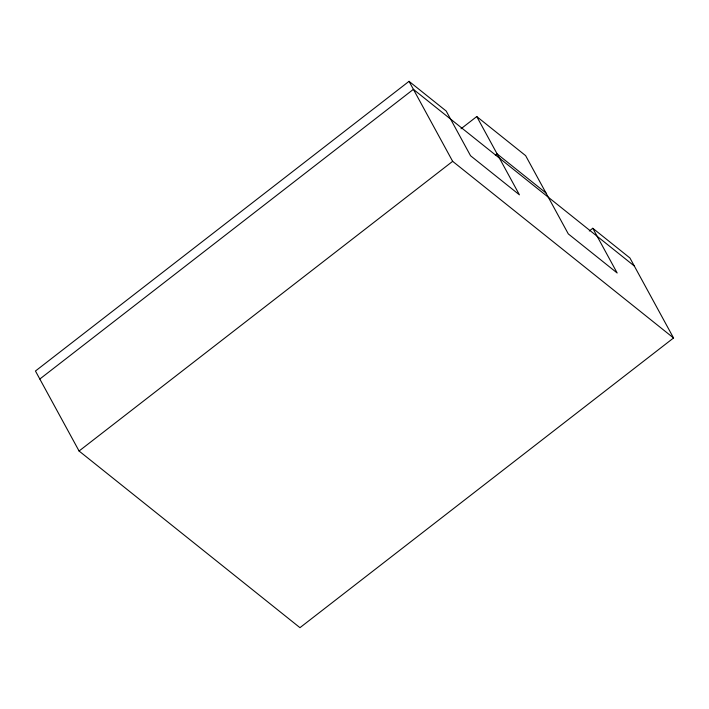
<?xml version="1.0" encoding="UTF-8"?>
<svg xmlns="http://www.w3.org/2000/svg" width="709" height="709" viewBox="0 0 709 709"><rect width="100%" height="100%" fill="white"/><g stroke="black" fill="none" stroke-linecap="round" stroke-linejoin="round"><path stroke-width="1.06" d="M461.018 128.763L476.758 116.56L519.431 194.833L470.554 155.75L446.183 111.029L409.04 81.331L35.45 371.02L79.071 451.021L299.96 627.669L673.55 337.98L629.929 257.979L592.786 228.28L589.294 230.992M39.819 379.031L413.4 89.343L634.298 265.99M79.071 451.021L452.652 161.333L673.55 337.98M495.361 155.253L497.106 153.897L545.983 192.972M476.758 116.56L525.626 155.643L568.299 233.908L617.167 272.992L592.786 228.28M409.04 81.331L452.652 161.333"/></g></svg>
